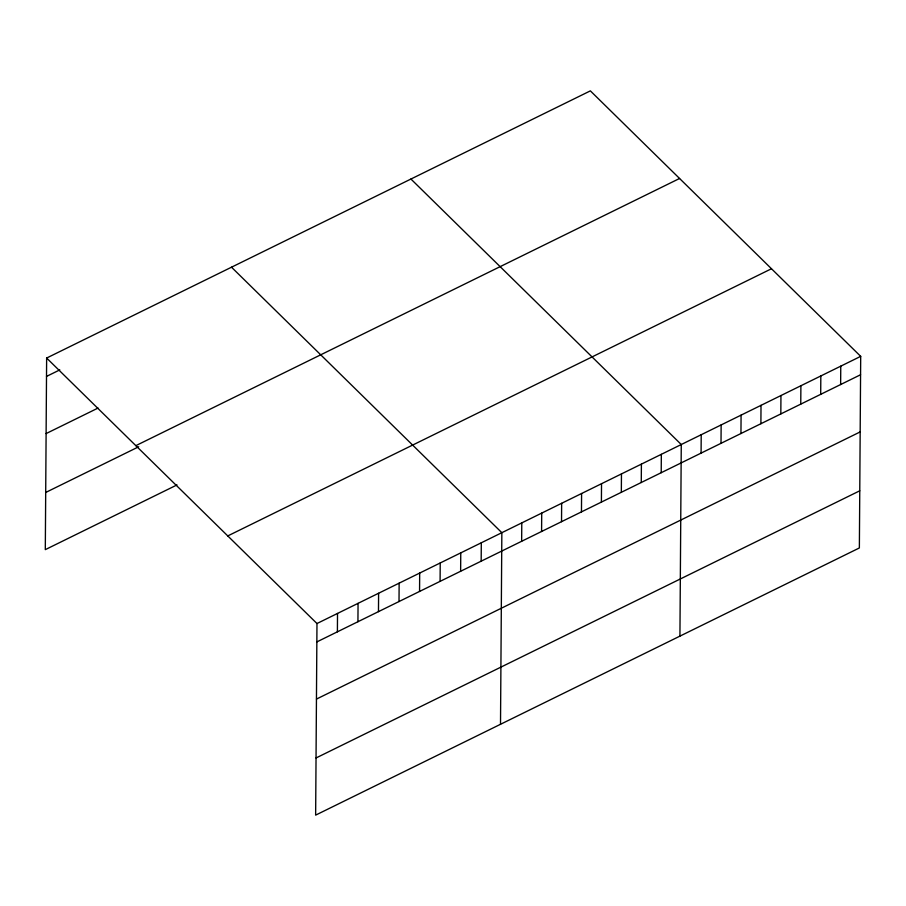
<?xml version="1.0" encoding="UTF-8"?>
<svg xmlns="http://www.w3.org/2000/svg" width="906" height="906" viewBox="0 0 906 906"><rect width="100%" height="100%" fill="white"/><g stroke="black" fill="none" stroke-linecap="round" stroke-linejoin="round"><path stroke-width="1.36" d="M46.636 358.04L316.975 623.532L315.639 815.128L859.364 547.96L860.7 356.364L590.361 90.872L46.636 358.04L45.3 549.636L176.998 484.914M337.394 631.822L337.519 613.441M357.927 621.731L358.063 603.351M378.47 611.641L378.606 593.26M399.014 601.539L399.138 583.158M419.557 591.448L419.682 573.068M440.09 581.358L440.225 562.977M460.633 571.267L460.758 552.887M481.177 561.176L481.301 542.796M500.508 724.29L501.845 532.694L231.506 267.202M521.652 541.278L521.777 522.898M541.584 531.482L541.72 513.102M561.527 521.686L561.652 503.306M581.459 511.89L581.595 493.51M601.403 502.094L601.527 483.713M621.335 492.298L621.459 473.917M641.267 482.502L641.403 464.121M661.21 472.705L661.335 454.325M679.93 636.125L681.267 444.529L410.928 179.037M701.085 453.113L701.21 434.733M721.017 443.317L721.142 424.937M740.949 433.521L741.085 415.141M760.893 423.725L761.017 405.344M780.825 413.929L780.949 395.548M800.757 404.133L800.893 385.752M820.7 394.337L820.825 375.956M840.632 384.54L840.768 366.16M46.512 376.42L59.796 369.886M46.115 433.578L98.063 408.051M135.855 445.65L679.568 178.482M45.696 492.468L138.731 446.76M227.768 535.922L771.482 268.754M316.975 623.532L860.7 356.364M316.851 641.912L860.575 374.744M316.454 699.081L860.168 431.913M316.035 757.971L859.76 490.803"/></g></svg>
